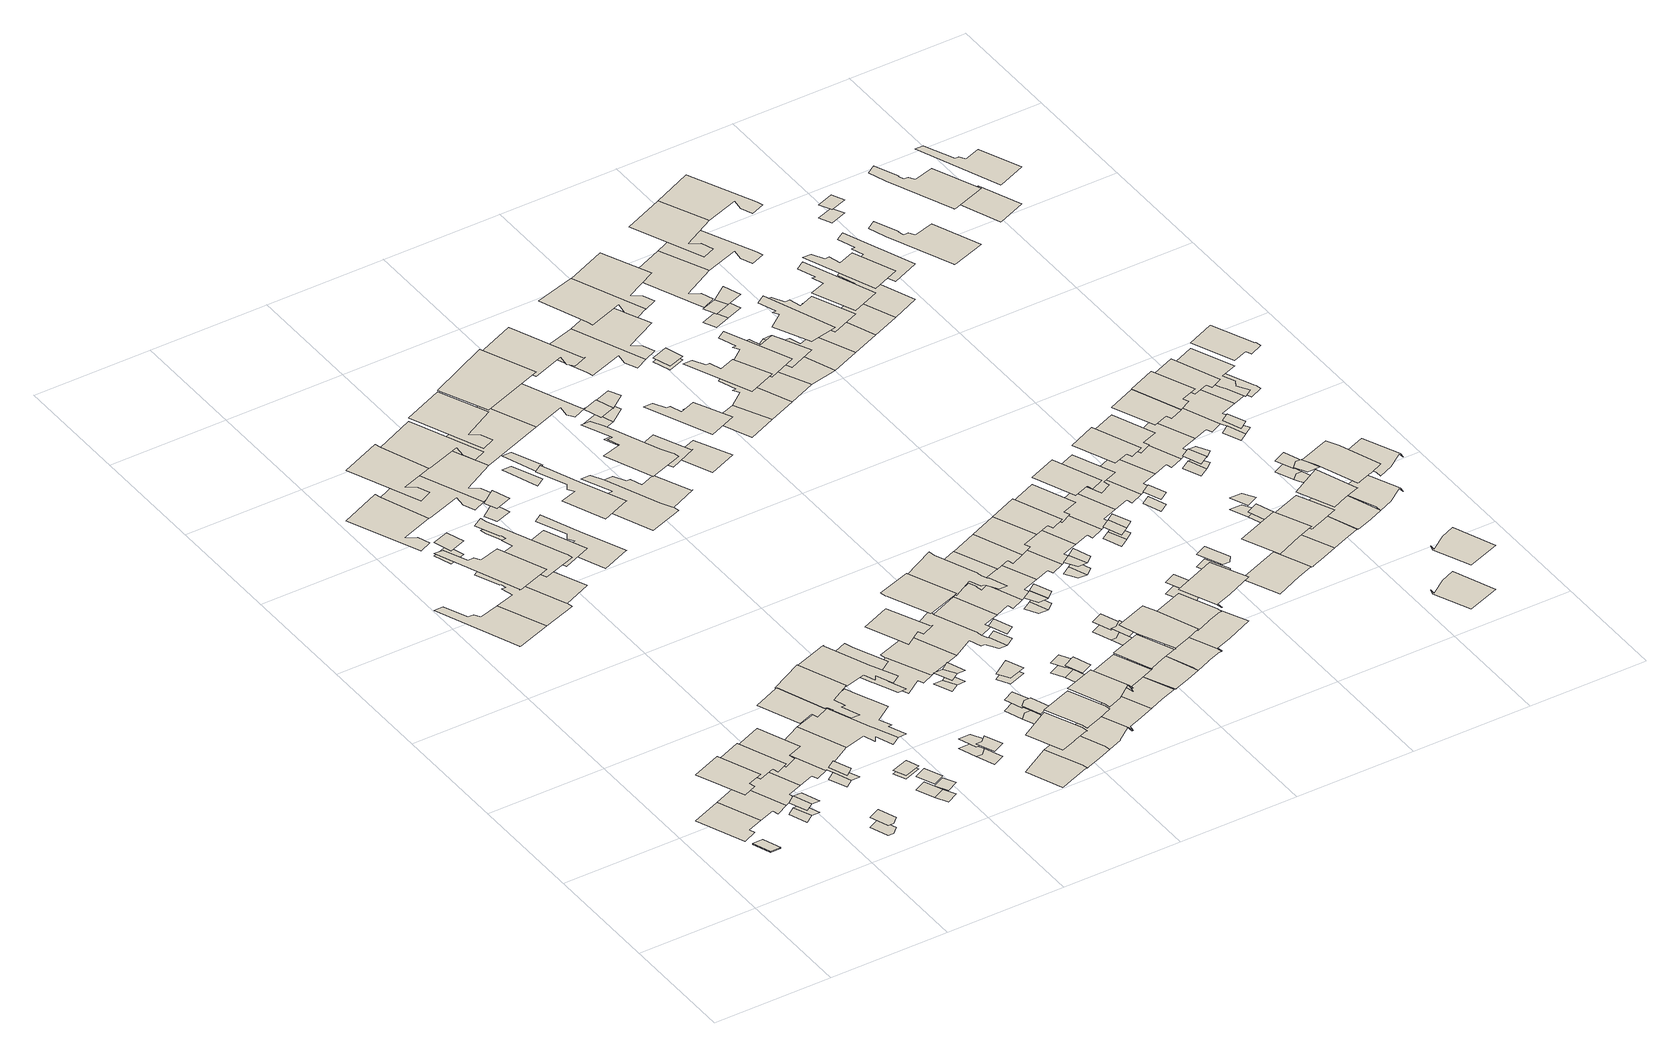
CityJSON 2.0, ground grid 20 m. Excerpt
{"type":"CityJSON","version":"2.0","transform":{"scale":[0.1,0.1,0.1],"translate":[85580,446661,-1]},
"CityObjects":{
"building1":{"type":"Building","attributes":{"yearOfConstruction":"1948-01-01Z","measuredHeight":-0.248,"storeysAboveGround":-1},"geometry":[{"type":"MultiSurface","lod":"1.2","boundaries":[[[0,1,2,3]],[[4,5,6,7]]]}]},
"building2":{"type":"Building","attributes":{"yearOfConstruction":"1948-01-01Z","measuredHeight":8.28,"storeysAboveGround":2},"geometry":[{"type":"MultiSurface","lod":"1.2","boundaries":[[[8,9,10,11,12,13]],[[14,15,16,17,18,19]]]}]},
"building3":{"type":"Building","attributes":{"yearOfConstruction":"1948-01-01Z","measuredHeight":7.55,"storeysAboveGround":2},"geometry":[{"type":"MultiSurface","lod":"1.2","boundaries":[[[11,20,21,22,23,12]],[[24,25,26,27,28,29]]]}]},
"building4":{"type":"Building","attributes":{"yearOfConstruction":"1948-01-01Z","measuredHeight":2.15,"storeysAboveGround":0},"geometry":[{"type":"MultiSurface","lod":"1.2","boundaries":[[[30,31,32,33]],[[34,35,36,37]]]}]},
"building5":{"type":"Building","attributes":{"yearOfConstruction":"1948-01-01Z","measuredHeight":2.11,"storeysAboveGround":0},"geometry":[{"type":"MultiSurface","lod":"1.2","boundaries":[[[38,39,32,31]],[[40,41,36,35]]]}]},
"building6":{"type":"Building","attributes":{"yearOfConstruction":"1948-01-01Z","measuredHeight":6.96,"storeysAboveGround":2},"geometry":[{"type":"MultiSurface","lod":"1.2","boundaries":[[[42,23,22,43,44,45]],[[46,47,48,49,50,51]]]}]},
"building7":{"type":"Building","attributes":{"yearOfConstruction":"1952-01-01Z","measuredHeight":1.8,"storeysAboveGround":0},"geometry":[{"type":"MultiSurface","lod":"1.2","boundaries":[[[52,53,54,55,56]],[[57,58,59,60,61]]]}]},
"building8":{"type":"Building","attributes":{"yearOfConstruction":"1935-01-01Z","measuredHeight":10.19,"storeysAboveGround":3},"geometry":[{"type":"MultiSurface","lod":"1.2","boundaries":[[[62,63,64,65,66,67,68,69,70,71,72,73]],[[74,75,76,77,78,79,80,81,82,83,84,85]]]}]},
"building9":{"type":"Building","attributes":{"yearOfConstruction":"1948-01-01Z","measuredHeight":11.11,"storeysAboveGround":3},"geometry":[{"type":"MultiSurface","lod":"1.2","boundaries":[[[45,86,87,88,89,90,91,92,42]],[[93,94,95,96,97,98,99,100,101]]]}]},
"building10":{"type":"Building","attributes":{"yearOfConstruction":"1948-01-01Z","measuredHeight":2.13,"storeysAboveGround":0},"geometry":[{"type":"MultiSurface","lod":"1.2","boundaries":[[[102,103,104,105]],[[106,107,108,109]]]}]},
"building11":{"type":"Building","attributes":{"yearOfConstruction":"1948-01-01Z","measuredHeight":11.24,"storeysAboveGround":3},"geometry":[{"type":"MultiSurface","lod":"1.2","boundaries":[[[110,111,92,91,90,89,88,112,104,103,113,114,115,116,117]],[[118,119,120,121,122,123,124,125,126,127,128,129,130,131,132]]]}]},
"building12":{"type":"Building","attributes":{"yearOfConstruction":"1935-01-01Z","measuredHeight":8.84,"storeysAboveGround":2},"geometry":[{"type":"MultiSurface","lod":"1.2","boundaries":[[[64,63,133,134,135,136,137,138,139,140,141,142,143]],[[144,145,146,147,148,149,150,151,152,153,154,155,156]]]}]},
"building13":{"type":"Building","attributes":{"yearOfConstruction":"1928-01-01Z","measuredHeight":2.4,"storeysAboveGround":0},"geometry":[{"type":"MultiSurface","lod":"1.2","boundaries":[[[157,158,159,160]],[[161,162,163,164]]]}]},
"building14":{"type":"Building","attributes":{"yearOfConstruction":"1924-01-01Z","measuredHeight":9,"storeysAboveGround":3},"geometry":[{"type":"MultiSurface","lod":"1.2","boundaries":[[[165,166,167,168,169,170,171,172]],[[173,174,175,176,177,178,179,180]]]}]},
"building15":{"type":"Building","attributes":{"yearOfConstruction":"1952-01-01Z","measuredHeight":2.38,"storeysAboveGround":0},"geometry":[{"type":"MultiSurface","lod":"1.2","boundaries":[[[181,182,183,184]],[[185,186,187,188]]]}]},
"building16":{"type":"Building","attributes":{"yearOfConstruction":"1952-01-01Z","measuredHeight":2.09,"storeysAboveGround":0},"geometry":[{"type":"MultiSurface","lod":"1.2","boundaries":[[[189,190,181,184]],[[191,192,193,194]]]}]},
"building17":{"type":"Building","attributes":{"yearOfConstruction":"1948-01-01Z","measuredHeight":0.622,"storeysAboveGround":0},"geometry":[{"type":"MultiSurface","lod":"1.2","boundaries":[[[195,196,197,198]],[[199,200,201,202]]]}]},
"building18":{"type":"Building","attributes":{"yearOfConstruction":"1935-01-01Z","measuredHeight":6.67,"storeysAboveGround":2},"geometry":[{"type":"MultiSurface","lod":"1.2","boundaries":[[[136,135,134,203,204,205,206,207,208,137]],[[209,210,211,212,213,214,215,216,217,218]]]}]},
"building19":{"type":"Building","attributes":{"yearOfConstruction":"1948-01-01Z","measuredHeight":11.03,"storeysAboveGround":3},"geometry":[{"type":"MultiSurface","lod":"1.2","boundaries":[[[219,110,117,220,221,222,223,224,225,226,227,228]],[[229,230,231,232,233,234,235,236,237,238,239,240]]]}]},
"building20":{"type":"Building","attributes":{"yearOfConstruction":"1924-01-01Z","measuredHeight":9,"storeysAboveGround":3},"geometry":[{"type":"MultiSurface","lod":"1.2","boundaries":[[[241,242,243,165,172,244,245,246]],[[247,248,249,173,180,250,251,252]]]}]},
"building21":{"type":"Building","attributes":{"yearOfConstruction":"1948-01-01Z","measuredHeight":8.12,"storeysAboveGround":2},"geometry":[{"type":"MultiSurface","lod":"1.2","boundaries":[[[253,254,255,256,228,227,226,225,224,257,258,259,260]],[[261,262,263,264,265,266,267,268,269,270,271,272,273]]]}]},
"building22":{"type":"Building","attributes":{"yearOfConstruction":"1928-01-01Z","measuredHeight":2.39,"storeysAboveGround":0},"geometry":[{"type":"MultiSurface","lod":"1.2","boundaries":[[[274,275,276,277]],[[278,279,280,281]]]}]},
"building23":{"type":"Building","attributes":{"yearOfConstruction":"1952-01-01Z","measuredHeight":1.74,"storeysAboveGround":0},"geometry":[{"type":"MultiSurface","lod":"1.2","boundaries":[[[282,283,284,285,286]],[[287,288,289,290,291]]]}]},
"building24":{"type":"Building","attributes":{"yearOfConstruction":"1952-01-01Z","measuredHeight":2.33,"storeysAboveGround":0},"geometry":[{"type":"MultiSurface","lod":"1.2","boundaries":[[[292,293,283,282,286]],[[294,295,296,297,298]]]}]},
"building25":{"type":"Building","attributes":{"yearOfConstruction":"1928-01-01Z","measuredHeight":9.6,"storeysAboveGround":3},"geometry":[{"type":"MultiSurface","lod":"1.2","boundaries":[[[299,243,242,300,301,302,303]],[[304,305,306,307,308,309,310]]]}]},
"building26":{"type":"Building","attributes":{"yearOfConstruction":"1935-01-01Z","measuredHeight":8.9,"storeysAboveGround":2},"geometry":[{"type":"MultiSurface","lod":"1.2","boundaries":[[[311,312,313,314,315,316,317,318,319,320]],[[321,322,323,324,325,326,327,328,329,330]]]}]},
"building27":{"type":"Building","attributes":{"yearOfConstruction":"1952-01-01Z","measuredHeight":6.75,"storeysAboveGround":2},"geometry":[{"type":"MultiSurface","lod":"1.2","boundaries":[[[331,332,333,334,335,336,337,338,339,340]],[[341,342,343,344,345,346,347,348,349,350]]]}]},
"building28":{"type":"Building","attributes":{"yearOfConstruction":"1948-01-01Z","measuredHeight":8.81,"storeysAboveGround":2},"geometry":[{"type":"MultiSurface","lod":"1.2","boundaries":[[[351,352,353,354,355,356,357,358,359,360]],[[361,362,363,364,365,366,367,368,369,370]]]}]},
"building29":{"type":"Building","attributes":{"yearOfConstruction":"1928-01-01Z","measuredHeight":2.54,"storeysAboveGround":0},"geometry":[{"type":"MultiSurface","lod":"1.2","boundaries":[[[371,372,373,374]],[[375,376,377,378]]]}]},
"building30":{"type":"Building","attributes":{"yearOfConstruction":"1948-01-01Z","measuredHeight":2.02,"storeysAboveGround":0},"geometry":[{"type":"MultiSurface","lod":"1.2","boundaries":[[[379,380,381,382]],[[383,384,385,386]]]}]},
"building31":{"type":"Building","attributes":{"yearOfConstruction":"1952-01-01Z","measuredHeight":7.19,"storeysAboveGround":2},"geometry":[{"type":"MultiSurface","lod":"1.2","boundaries":[[[338,337,387,337,388,389,390,391,339]],[[392,393,394,393,395,396,397,398,399]]]}]},
"building32":{"type":"Building","attributes":{"yearOfConstruction":"1948-01-01Z","measuredHeight":2.03,"storeysAboveGround":0},"geometry":[{"type":"MultiSurface","lod":"1.2","boundaries":[[[400,401,381,380]],[[402,403,385,384]]]}]},
"building33":{"type":"Building","attributes":{"yearOfConstruction":"1952-01-01Z","measuredHeight":2.03,"storeysAboveGround":0},"geometry":[{"type":"MultiSurface","lod":"1.2","boundaries":[[[404,405,406,407,408]],[[409,410,411,412,413]]]}]},
"building34":{"type":"Building","attributes":{"yearOfConstruction":"1952-01-01Z","measuredHeight":2.33,"storeysAboveGround":0},"geometry":[{"type":"MultiSurface","lod":"1.2","boundaries":[[[414,415,406,405,404]],[[416,417,418,419,420]]]}]},
"building35":{"type":"Building","attributes":{"yearOfConstruction":"1948-01-01Z","measuredHeight":11.14,"storeysAboveGround":3},"geometry":[{"type":"MultiSurface","lod":"1.2","boundaries":[[[358,357,356,355,421,422,423]],[[424,425,426,427,428,429,430]]]}]},
"building36":{"type":"Building","attributes":{"yearOfConstruction":"1933-01-01Z","measuredHeight":9.88,"storeysAboveGround":3},"geometry":[{"type":"MultiSurface","lod":"1.2","boundaries":[[[303,431,432,299]],[[433,434,435,436]]]}]},
"building37":{"type":"Building","attributes":{"yearOfConstruction":"1935-01-01Z","measuredHeight":9.7,"storeysAboveGround":3},"geometry":[{"type":"MultiSurface","lod":"1.2","boundaries":[[[437,438,439,440,441,442,443,444,445,446,447,448,449,450]],[[451,452,453,454,455,456,457,458,459,460,461,462,463,464]]]}]},
"building38":{"type":"Building","attributes":{"yearOfConstruction":"1952-01-01Z","measuredHeight":7.59,"storeysAboveGround":2},"geometry":[{"type":"MultiSurface","lod":"1.2","boundaries":[[[465,466,391,390,389,467,468,469,470,471]],[[472,473,474,475,476,477,478,479,480,481]]]}]},
"building39":{"type":"Building","attributes":{"yearOfConstruction":"1948-01-01Z","measuredHeight":0.973,"storeysAboveGround":0},"geometry":[{"type":"MultiSurface","lod":"1.2","boundaries":[[[482,483,484,485]],[[486,487,488,489]]]}]},
"building40":{"type":"Building","attributes":{"yearOfConstruction":"1935-01-01Z","measuredHeight":7.33,"storeysAboveGround":2},"geometry":[{"type":"MultiSurface","lod":"1.2","boundaries":[[[490,491,492,493,442,441,440,439,494,495,496]],[[497,498,499,500,501,502,503,504,505,506,507]]]}]},
"building41":{"type":"Building","attributes":{"yearOfConstruction":"1948-01-01Z","measuredHeight":10.72,"storeysAboveGround":3},"geometry":[{"type":"MultiSurface","lod":"1.2","boundaries":[[[421,508,509,510,511,512,513,514,515,516,517,518,519,520,422]],[[521,522,523,524,525,526,527,528,529,530,531,532,533,534,535]]]}]},
"building42":{"type":"Building","attributes":{"yearOfConstruction":"1952-01-01Z","measuredHeight":7,"storeysAboveGround":2},"geometry":[{"type":"MultiSurface","lod":"1.2","boundaries":[[[465,471,536,537,538,539,540,541,466]],[[542,543,544,545,546,547,548,549,550]]]}]},
"building43":{"type":"Building","attributes":{"yearOfConstruction":"1924-01-01Z","measuredHeight":9.06,"storeysAboveGround":3},"geometry":[{"type":"MultiSurface","lod":"1.2","boundaries":[[[551,552,553,554,432,431,555,556]],[[557,558,559,560,561,562,563,564]]]}]},
"building44":{"type":"Building","attributes":{"yearOfConstruction":"1952-01-01Z","measuredHeight":1.83,"storeysAboveGround":0},"geometry":[{"type":"MultiSurface","lod":"1.2","boundaries":[[[565,566,567,568]],[[569,570,571,572]]]}]},
"building45":{"type":"Building","attributes":{"yearOfConstruction":"1948-01-01Z","measuredHeight":2.12,"storeysAboveGround":0},"geometry":[{"type":"MultiSurface","lod":"1.2","boundaries":[[[512,573,574,513]],[[575,576,577,578]]]}]},
"building46":{"type":"Building","attributes":{"yearOfConstruction":"1952-01-01Z","measuredHeight":2.15,"storeysAboveGround":0},"geometry":[{"type":"MultiSurface","lod":"1.2","boundaries":[[[579,580,565,568]],[[581,582,583,584]]]}]},
"building47":{"type":"Building","attributes":{"yearOfConstruction":"1948-01-01Z","measuredHeight":8.23,"storeysAboveGround":2},"geometry":[{"type":"MultiSurface","lod":"1.2","boundaries":[[[515,585,586,587,588,519,518,517,516]],[[589,590,591,592,593,594,595,596,597]]]}]},
"building48":{"type":"Building","attributes":{"yearOfConstruction":"1928-01-01Z","measuredHeight":2.48,"storeysAboveGround":0},"geometry":[{"type":"MultiSurface","lod":"1.2","boundaries":[[[598,599,600,601]],[[602,603,604,605]]]}]},
"building49":{"type":"Building","attributes":{"yearOfConstruction":"1952-01-01Z","measuredHeight":7.23,"storeysAboveGround":2},"geometry":[{"type":"MultiSurface","lod":"1.2","boundaries":[[[540,539,606,607,608,609,608,610,541]],[[611,612,613,614,615,616,615,617,618]]]}]},
"building50":{"type":"Building","attributes":{"yearOfConstruction":"1928-01-01Z","measuredHeight":2.41,"storeysAboveGround":0},"geometry":[{"type":"MultiSurface","lod":"1.2","boundaries":[[[599,619,620,600]],[[621,622,623,624]]]}]},
"building51":{"type":"Building","attributes":{"yearOfConstruction":"1935-01-01Z","measuredHeight":6.79,"storeysAboveGround":2},"geometry":[{"type":"MultiSurface","lod":"1.2","boundaries":[[[625,626,627,628,629,630,631,632]],[[633,634,635,636,637,638,639,640]]]}]},
"building52":{"type":"Building","attributes":{"yearOfConstruction":"1948-01-01Z","measuredHeight":8.06,"storeysAboveGround":2},"geometry":[{"type":"MultiSurface","lod":"1.2","boundaries":[[[587,641,642,643,644,588]],[[645,646,647,648,649,650]]]}]},
"building53":{"type":"Building","attributes":{"yearOfConstruction":"1948-01-01Z","measuredHeight":2.05,"storeysAboveGround":0},"geometry":[{"type":"MultiSurface","lod":"1.2","boundaries":[[[651,652,653,654]],[[655,656,657,658]]]}]},
"building54":{"type":"Building","attributes":{"yearOfConstruction":"1952-01-01Z","measuredHeight":7.45,"storeysAboveGround":2},"geometry":[{"type":"MultiSurface","lod":"1.2","boundaries":[[[659,660,610,609,661,609,662,663,664]],[[665,666,667,668,669,668,670,671,672]]]}]},
"building55":{"type":"Building","attributes":{"yearOfConstruction":"1948-01-01Z","measuredHeight":2.06,"storeysAboveGround":0},"geometry":[{"type":"MultiSurface","lod":"1.2","boundaries":[[[673,674,653,652]],[[675,676,677,678]]]}]},
"building56":{"type":"Building","attributes":{"yearOfConstruction":"1952-01-01Z","measuredHeight":1.82,"storeysAboveGround":0},"geometry":[{"type":"MultiSurface","lod":"1.2","boundaries":[[[679,680,681,682,683]],[[684,685,686,687,688]]]}]},
"building57":{"type":"Building","attributes":{"yearOfConstruction":"1948-01-01Z","measuredHeight":8.12,"storeysAboveGround":2},"geometry":[{"type":"MultiSurface","lod":"1.2","boundaries":[[[689,644,643,690,691,692]],[[693,649,648,694,695,696]]]}]},
"building58":{"type":"Building","attributes":{"yearOfConstruction":"1952-01-01Z","measuredHeight":1.98,"storeysAboveGround":0},"geometry":[{"type":"MultiSurface","lod":"1.2","boundaries":[[[697,698,680,679,683]],[[699,700,701,702,703]]]}]},
"building59":{"type":"Building","attributes":{"yearOfConstruction":"1924-01-01Z","measuredHeight":9.05,"storeysAboveGround":3},"geometry":[{"type":"MultiSurface","lod":"1.2","boundaries":[[[704,705,706,707,708,709,710,711]],[[712,713,714,715,716,717,718,719]]]}]},
"building60":{"type":"Building","attributes":{"yearOfConstruction":"1952-01-01Z","measuredHeight":7.16,"storeysAboveGround":2},"geometry":[{"type":"MultiSurface","lod":"1.2","boundaries":[[[720,663,721,722,723,724,725,726,727,664]],[[728,729,730,731,732,733,734,735,736,737]]]}]},
"building61":{"type":"Building","attributes":{"yearOfConstruction":"1935-01-01Z","measuredHeight":8.23,"storeysAboveGround":2},"geometry":[{"type":"MultiSurface","lod":"1.2","boundaries":[[[738,739,740,741,742,743,744,745]],[[746,747,748,749,750,751,752,753]]]}]},
"building62":{"type":"Building","attributes":{"yearOfConstruction":"1948-01-01Z","measuredHeight":8.08,"storeysAboveGround":2},"geometry":[{"type":"MultiSurface","lod":"1.2","boundaries":[[[692,754,755,756,757,689]],[[696,758,759,760,761,693]]]}]},
"building63":{"type":"Building","attributes":{"yearOfConstruction":"1948-01-01Z","measuredHeight":2.06,"storeysAboveGround":0},"geometry":[{"type":"MultiSurface","lod":"1.2","boundaries":[[[762,763,764,765]],[[766,767,768,769]]]}]},
"building64":{"type":"Building","attributes":{"yearOfConstruction":"1928-01-01Z","measuredHeight":0.719,"storeysAboveGround":0},"geometry":[{"type":"MultiSurface","lod":"1.2","boundaries":[[[770,771,772,773]],[[774,775,776,777]]]}]},
"building65":{"type":"Building","attributes":{"yearOfConstruction":"1948-01-01Z","measuredHeight":2.09,"storeysAboveGround":0},"geometry":[{"type":"MultiSurface","lod":"1.2","boundaries":[[[763,778,779,764]],[[767,780,781,768]]]}]},
"building66":{"type":"Building","attributes":{"yearOfConstruction":"1924-01-01Z","measuredHeight":9.04,"storeysAboveGround":3},"geometry":[{"type":"MultiSurface","lod":"1.2","boundaries":[[[706,782,783,784,785,786,707]],[[787,788,789,790,791,792,793]]]}]},
"building67":{"type":"Building","attributes":{"yearOfConstruction":"1948-01-01Z","measuredHeight":7.58,"storeysAboveGround":2},"geometry":[{"type":"MultiSurface","lod":"1.2","boundaries":[[[794,757,756,795,796,797]],[[798,799,800,801,802,803]]]}]},
"building68":{"type":"Building","attributes":{"yearOfConstruction":"1935-01-01Z","measuredHeight":7.74,"storeysAboveGround":2},"geometry":[{"type":"MultiSurface","lod":"1.2","boundaries":[[[740,739,804,805,806,807,808,809]],[[810,811,812,813,814,815,816,817]]]}]},
"building69":{"type":"Building","attributes":{"yearOfConstruction":"1951-01-01Z","measuredHeight":7.87,"storeysAboveGround":2},"geometry":[{"type":"MultiSurface","lod":"1.2","boundaries":[[[726,725,818,819,820,821,822,823,727]],[[824,825,826,827,828,829,830,831,832]]]}]},
"building70":{"type":"Building","attributes":{"yearOfConstruction":"1951-01-01Z","measuredHeight":2,"storeysAboveGround":0},"geometry":[{"type":"MultiSurface","lod":"1.2","boundaries":[[[833,834,835,836,837]],[[838,839,840,841,842]]]}]},
"building71":{"type":"Building","attributes":{"yearOfConstruction":"1935-01-01Z","measuredHeight":6.18,"storeysAboveGround":2},"geometry":[{"type":"MultiSurface","lod":"1.2","boundaries":[[[843,844,845,846,805,804,847,848]],[[849,850,851,852,853,854,855,856]]]}]},
"building72":{"type":"Building","attributes":{"yearOfConstruction":"1948-01-01Z","measuredHeight":8.76,"storeysAboveGround":2},"geometry":[{"type":"MultiSurface","lod":"1.2","boundaries":[[[797,857,858,859,860,794]],[[861,862,863,864,865,866]]]}]},
"building73":{"type":"Building","attributes":{"yearOfConstruction":"1948-01-01Z","measuredHeight":2.11,"storeysAboveGround":0},"geometry":[{"type":"MultiSurface","lod":"1.2","boundaries":[[[867,868,869,870]],[[871,872,873,874]]]}]},
"building74":{"type":"Building","attributes":{"yearOfConstruction":"1948-01-01Z","measuredHeight":2.14,"storeysAboveGround":0},"geometry":[{"type":"MultiSurface","lod":"1.2","boundaries":[[[868,875,876,869]],[[872,877,878,873]]]}]},
"building75":{"type":"Building","attributes":{"yearOfConstruction":"1948-01-01Z","measuredHeight":6.61,"storeysAboveGround":2},"geometry":[{"type":"MultiSurface","lod":"1.2","boundaries":[[[879,880,860,859,881,882]],[[883,884,885,886,887,888]]]}]},
"building76":{"type":"Building","attributes":{"yearOfConstruction":"1935-01-01Z","measuredHeight":7.74,"storeysAboveGround":2},"geometry":[{"type":"MultiSurface","lod":"1.2","boundaries":[[[847,889,890,891,892,893,894,848]],[[895,896,897,898,899,900,901,902]]]}]},
"building77":{"type":"Building","attributes":{"yearOfConstruction":"1928-01-01Z","measuredHeight":2.43,"storeysAboveGround":0},"geometry":[{"type":"MultiSurface","lod":"1.2","boundaries":[[[903,904,905,906]],[[907,908,909,910]]]}]},
"building78":{"type":"Building","attributes":{"yearOfConstruction":"1951-01-01Z","measuredHeight":2.22,"storeysAboveGround":0},"geometry":[{"type":"MultiSurface","lod":"1.2","boundaries":[[[911,912,913,914,915]],[[916,917,918,919,920]]]}]},
"building79":{"type":"Building","attributes":{"yearOfConstruction":"1928-01-01Z","measuredHeight":2.44,"storeysAboveGround":0},"geometry":[{"type":"MultiSurface","lod":"1.2","boundaries":[[[903,921,922,904]],[[907,923,924,908]]]}]},
"building80":{"type":"Building","attributes":{"yearOfConstruction":"1924-01-01Z","measuredHeight":9,"storeysAboveGround":3},"geometry":[{"type":"MultiSurface","lod":"1.2","boundaries":[[[925,926,927,928,929,930,931]],[[932,933,934,935,936,937,938]]]}]},
"building81":{"type":"Building","attributes":{"yearOfConstruction":"1935-01-01Z","measuredHeight":6.93,"storeysAboveGround":2},"geometry":[{"type":"MultiSurface","lod":"1.2","boundaries":[[[939,940,941,942,890,889,943,944]],[[945,946,947,948,949,950,951,952]]]}]},
"building82":{"type":"Building","attributes":{"yearOfConstruction":"1948-01-01Z","measuredHeight":8.3,"storeysAboveGround":2},"geometry":[{"type":"MultiSurface","lod":"1.2","boundaries":[[[879,953,954,955,956,880]],[[957,958,959,960,961,962]]]}]},
"building83":{"type":"Building","attributes":{"yearOfConstruction":"1951-01-01Z","measuredHeight":7.15,"storeysAboveGround":2},"geometry":[{"type":"MultiSurface","lod":"1.2","boundaries":[[[963,964,965,966,967,968,969,970]],[[971,972,973,974,975,976,977,978]]]}]},
"building84":{"type":"Building","attributes":{"yearOfConstruction":"1948-01-01Z","measuredHeight":2.11,"storeysAboveGround":0},"geometry":[{"type":"MultiSurface","lod":"1.2","boundaries":[[[979,980,981,982]],[[983,984,985,986]]]}]},
"building85":{"type":"Building","attributes":{"yearOfConstruction":"1948-01-01Z","measuredHeight":7.42,"storeysAboveGround":2},"geometry":[{"type":"MultiSurface","lod":"1.2","boundaries":[[[987,956,955,988,989,990]],[[991,992,993,994,995,996]]]}]},
"building86":{"type":"Building","attributes":{"yearOfConstruction":"1935-01-01Z","measuredHeight":7.48,"storeysAboveGround":2},"geometry":[{"type":"MultiSurface","lod":"1.2","boundaries":[[[944,943,997,998,999,1000,1001,1002]],[[1003,1004,1005,1006,1007,1008,1009,1010]]]}]},
"building87":{"type":"Building","attributes":{"yearOfConstruction":"1924-01-01Z","measuredHeight":9.02,"storeysAboveGround":3},"geometry":[{"type":"MultiSurface","lod":"1.2","boundaries":[[[1011,1012,1013,1014,926,925,1015,1016]],[[1017,1018,1019,1020,933,932,1021,1022]]]}]},
"building88":{"type":"Building","attributes":{"yearOfConstruction":"1952-01-01Z","measuredHeight":6.83,"storeysAboveGround":2},"geometry":[{"type":"MultiSurface","lod":"1.2","boundaries":[[[970,1023,1024,1025,1026,1027,963]],[[1028,1029,1030,1031,1032,1033,1034]]]}]},
"building89":{"type":"Building","attributes":{"yearOfConstruction":"1935-01-01Z","measuredHeight":8.27,"storeysAboveGround":2},"geometry":[{"type":"MultiSurface","lod":"1.2","boundaries":[[[1035,1036,1037,1038,998,997,1039,1040]],[[1041,1042,1043,1044,1045,1046,1047,1048]]]}]},
"building90":{"type":"Building","attributes":{"yearOfConstruction":"1952-01-01Z","measuredHeight":2.06,"storeysAboveGround":0},"geometry":[{"type":"MultiSurface","lod":"1.2","boundaries":[[[1049,1050,1051,1052]],[[1053,1054,1055,1056]]]}]},
"building91":{"type":"Building","attributes":{"yearOfConstruction":"1952-01-01Z","measuredHeight":0.941,"storeysAboveGround":0},"geometry":[{"type":"MultiSurface","lod":"1.2","boundaries":[[[1057,1058,1050,1049]],[[1059,1060,1061,1062]]]}]},
"building92":{"type":"Building","attributes":{"yearOfConstruction":"1948-01-01Z","measuredHeight":8.81,"storeysAboveGround":2},"geometry":[{"type":"MultiSurface","lod":"1.2","boundaries":[[[990,1063,1064,1065,1066,987]],[[1067,1068,1069,1070,1071,1072]]]}]},
"building93":{"type":"Building","attributes":{"yearOfConstruction":"1948-01-01Z","measuredHeight":2.17,"storeysAboveGround":0},"geometry":[{"type":"MultiSurface","lod":"1.2","boundaries":[[[1073,1074,1075,1076]],[[1077,1078,1079,1080]]]}]},
"building94":{"type":"Building","attributes":{"yearOfConstruction":"1952-01-01Z","measuredHeight":7.37,"storeysAboveGround":2},"geometry":[{"type":"MultiSurface","lod":"1.2","boundaries":[[[1081,1082,1027,1026,1083,1084,1081,1085]],[[1086,1087,1088,1089,1090,1091,1086,1092]]]}]},
"building95":{"type":"Building","attributes":{"yearOfConstruction":"1948-01-01Z","measuredHeight":2.08,"storeysAboveGround":0},"geometry":[{"type":"MultiSurface","lod":"1.2","boundaries":[[[1074,1093,1094,1075]],[[1095,1096,1097,1098]]]}]},
"building96":{"type":"Building","attributes":{"yearOfConstruction":"1948-01-01Z","measuredHeight":8.9,"storeysAboveGround":2},"geometry":[{"type":"MultiSurface","lod":"1.2","boundaries":[[[1099,1066,1065,1100,1101,1102]],[[1103,1104,1105,1106,1107,1108]]]}]},
"building97":{"type":"Building","attributes":{"yearOfConstruction":"1952-01-01Z","measuredHeight":7.93,"storeysAboveGround":2},"geometry":[{"type":"MultiSurface","lod":"1.2","boundaries":[[[1109,1110,1111,1112,1113,1114,1115]],[[1116,1117,1118,1119,1120,1121,1122]]]}]},
"building98":{"type":"Building","attributes":{"yearOfConstruction":"1935-01-01Z","measuredHeight":6.43,"storeysAboveGround":2},"geometry":[{"type":"MultiSurface","lod":"1.2","boundaries":[[[1040,1039,1123,1124,1125,1126,1127,1128]],[[1129,1130,1131,1132,1133,1134,1135,1136]]]}]},
"building99":{"type":"Building","attributes":{"yearOfConstruction":"1952-01-01Z","measuredHeight":8.25,"storeysAboveGround":2},"geometry":[{"type":"MultiSurface","lod":"1.2","boundaries":[[[1137,1138,1082,1085,1139,1140,1141,1142,1143,1144]],[[1145,1146,1147,1148,1149,1150,1151,1152,1153,1154]]]}]},
"building100":{"type":"Building","attributes":{"yearOfConstruction":"1948-01-01Z","measuredHeight":7.99,"storeysAboveGround":2},"geometry":[{"type":"MultiSurface","lod":"1.2","boundaries":[[[1102,1155,1156,1157,1158,1099]],[[1159,1160,1161,1162,1163,1164]]]}]},
"building101":{"type":"Building","attributes":{"yearOfConstruction":"1952-01-01Z","measuredHeight":2,"storeysAboveGround":0},"geometry":[{"type":"MultiSurface","lod":"1.2","boundaries":[[[1165,1166,1167,1168,1169]],[[1170,1171,1172,1173,1174]]]}]},
"building102":{"type":"Building","attributes":{"yearOfConstruction":"1952-01-01Z","measuredHeight":2.19,"storeysAboveGround":0},"geometry":[{"type":"MultiSurface","lod":"1.2","boundaries":[[[1175,1176,1167,1166,1165]],[[1177,1178,1179,1180,1181]]]}]},
"building103":{"type":"Building","attributes":{"yearOfConstruction":"1948-01-01Z","measuredHeight":2.17,"storeysAboveGround":0},"geometry":[{"type":"MultiSurface","lod":"1.2","boundaries":[[[1182,1183,1184,1185]],[[1186,1187,1188,1189]]]}]},
"building104":{"type":"Building","attributes":{"yearOfConstruction":"1948-01-01Z","measuredHeight":6.68,"storeysAboveGround":2},"geometry":[{"type":"MultiSurface","lod":"1.2","boundaries":[[[1190,1191,1158,1157,1185,1184,1192,1193,1194,1195]],[[1196,1197,1198,1199,1200,1201,1202,1203,1204,1205]]]}]},
"building105":{"type":"Building","attributes":{"yearOfConstruction":"1952-01-01Z","measuredHeight":6.23,"storeysAboveGround":2},"geometry":[{"type":"MultiSurface","lod":"1.2","boundaries":[[[1206,1143,1207,1208,1209,1210,1211,1212,1144]],[[1213,1214,1215,1216,1217,1218,1219,1220,1221]]]}]},
"building106":{"type":"Building","attributes":{"yearOfConstruction":"1928-01-01Z","measuredHeight":2.42,"storeysAboveGround":0},"geometry":[{"type":"MultiSurface","lod":"1.2","boundaries":[[[1222,1223,1224,1225]],[[1226,1227,1228,1229]]]}]},
"building107":{"type":"Building","attributes":{"yearOfConstruction":"1935-01-01Z","measuredHeight":9.98,"storeysAboveGround":3},"geometry":[{"type":"MultiSurface","lod":"1.2","boundaries":[[[1230,1231,1232,1233,1234,1235,1236,1237,1238,1239,1240,1241,1242]],[[1243,1244,1245,1246,1247,1248,1249,1250,1251,1252,1253,1254,1255]]]}]},
"building108":{"type":"Building","attributes":{"yearOfConstruction":"1948-01-01Z","measuredHeight":7.7,"storeysAboveGround":2},"geometry":[{"type":"MultiSurface","lod":"1.2","boundaries":[[[1190,1256,1257,1258,1259,1260,1261,1262,1191]],[[1263,1264,1265,1266,1267,1268,1269,1270,1271]]]}]},
"building109":{"type":"Building","attributes":{"yearOfConstruction":"1935-01-01Z","measuredHeight":6.65,"storeysAboveGround":2},"geometry":[{"type":"MultiSurface","lod":"1.2","boundaries":[[[1272,1273,1274,1275,1276,1277,1278,1279,1280]],[[1281,1282,1283,1284,1285,1286,1287,1288,1289]]]}]}
},
"vertices":[
[92,100,10],[109,100,10],[97,130,10],[80,130,10],[92,100,8],[109,100,8],[97,130,8],[80,130,8],
[74,140,10],[97,150,10],[94,160,10],[120,170,10],[91,240,10],[41,220,10],[74,140,93],[97,150,93],[94,160,93],[120,170,93],[91,240,93],[41,220,93],
[147,180,10],[150,170,10],[170,180,10],[138,260,10],[120,170,85],[147,180,85],[150,170,85],[170,180,85],[138,260,85],[91,240,85],
[174,130,10],[188,140,10],[176,170,10],[162,160,10],[174,130,31],[188,140,31],[176,170,31],[162,160,31],
[202,140,10],[190,170,10],[202,140,31],[190,170,31],
[185,280,10],[191,190,10],[188,200,10],[214,210,10],[185,280,80],[138,260,80],[170,180,80],[191,190,80],[188,200,80],[214,210,80],
[264,40,10],[275,50,10],[263,80,10],[243,70,10],[254,40,10],[264,40,28],[275,50,28],[263,80,28],[243,70,28],[254,40,28],
[59,710,10],[116,730,10],[83,810,10],[49,800,10],[43,810,10],[35,810,10],[32,810,10],[33,810,10],[16,850,10],[1,850,10],[58,710,10],[57,710,10],[59,710,112],[116,730,112],[83,810,112],[49,800,112],[43,810,112],[35,810,112],[32,810,112],[33,810,112],[16,850,112],[1,850,112],[58,710,112],[57,710,112],
[240,220,10],[244,210,10],[266,220,10],[264,220,10],[263,220,10],[232,300,10],[231,300,10],[214,210,121],[240,220,121],[244,210,121],[266,220,121],[264,220,121],[263,220,121],[232,300,121],[231,300,121],[185,280,121],
[268,170,10],[282,180,10],[270,210,10],[256,200,10],[268,170,31],[282,180,31],[270,210,31],[256,200,31],
[286,330,10],[229,300,10],[271,210,10],[296,180,10],[284,210,10],[291,210,10],[284,230,10],[319,250,10],[286,330,122],[229,300,122],[231,300,122],[232,300,122],[263,220,122],[264,220,122],[266,220,122],[271,210,122],[270,210,122],[282,180,122],[296,180,122],[284,210,122],[291,210,122],[284,230,122],[319,250,122],
[173,750,10],[171,760,10],[170,760,10],[115,890,10],[113,900,10],[96,890,10],[113,850,10],[115,850,10],[118,840,10],[110,840,10],[116,820,10],[83,810,98],[116,730,98],[173,750,98],[171,760,98],[170,760,98],[115,890,98],[113,900,98],[96,890,98],[113,850,98],[115,850,98],[118,840,98],[110,840,98],[116,820,98],
[82,930,10],[110,940,10],[100,970,10],[72,960,10],[82,930,34],[110,940,34],[100,970,34],[72,960,34],
[84,1120,10],[81,1130,10],[12,1100,10],[63,980,10],[84,990,10],[76,1010,10],[60,1020,10],[115,1040,10],[84,1120,100],[81,1130,100],[12,1100,100],[63,980,100],[84,990,100],[76,1010,100],[60,1020,100],[115,1040,100],
[380,90,10],[368,120,10],[348,110,10],[360,80,10],[380,90,34],[368,120,34],[348,110,34],[360,80,34],
[371,60,10],[391,70,10],[371,60,31],[391,70,31],[380,90,31],[360,80,31],
[350,140,10],[378,150,10],[370,170,10],[341,160,10],[350,140,16],[378,150,16],[370,170,16],[341,160,16],
[218,780,10],[189,850,10],[162,840,10],[155,850,10],[149,850,10],[127,900,10],[115,890,77],[170,760,77],[171,760,77],[218,780,77],[189,850,77],[162,840,77],[155,850,77],[149,850,77],[127,900,77],[113,900,77],
[343,350,10],[355,260,10],[362,240,10],[368,250,10],[380,220,10],[395,230,10],[377,270,10],[376,270,10],[344,350,10],[345,350,10],[343,350,120],[286,330,120],[319,250,120],[355,260,120],[362,240,120],[368,250,120],[380,220,120],[395,230,120],[377,270,120],[376,270,120],[344,350,120],[345,350,120],
[182,1020,10],[203,1030,10],[152,1150,10],[118,1040,10],[176,1060,10],[174,1040,10],[182,1020,100],[203,1030,100],[152,1150,100],[118,1040,100],[176,1060,100],[174,1040,100],
[423,300,10],[397,360,10],[398,360,10],[394,370,10],[409,230,10],[397,260,10],[403,260,10],[394,280,10],[423,300,91],[397,360,91],[398,360,91],[394,370,91],[345,350,91],[344,350,91],[376,270,91],[377,270,91],[395,230,91],[409,230,91],[397,260,91],[403,260,91],[394,280,91],
[193,980,10],[221,990,10],[211,1020,10],[184,1000,10],[193,980,34],[221,990,34],[211,1020,34],[184,1000,34],
[474,130,10],[484,140,10],[473,160,10],[453,160,10],[464,130,10],[474,130,27],[484,140,27],[473,160,27],[453,160,27],[464,130,27],
[476,100,10],[496,110,10],[476,100,33],[496,110,33],[484,140,33],[474,130,33],[464,130,33],
[221,1180,10],[225,1040,10],[217,1060,10],[201,1070,10],[257,1100,10],[221,1180,106],[152,1150,106],[203,1030,106],[225,1040,106],[217,1060,106],[201,1070,106],[257,1100,106],
[234,870,10],[263,800,10],[311,820,10],[312,820,10],[282,890,10],[254,960,10],[240,950,10],[262,900,10],[255,890,10],[262,880,10],[234,870,99],[263,800,99],[311,820,99],[312,820,99],[282,890,99],[254,960,99],[240,950,99],[262,900,99],[255,890,99],[262,880,99],
[528,0,10],[530,0,10],[554,10,10],[553,10,10],[580,20,10],[581,20,10],[583,20,10],[581,30,10],[555,90,10],[503,60,10],[528,0,77],[530,0,77],[554,10,77],[553,10,77],[580,20,77],[581,20,77],[583,20,77],[581,30,77],[555,90,77],[503,60,77],
[465,310,10],[493,330,10],[497,320,10],[519,330,10],[517,330,10],[516,330,10],[485,400,10],[484,400,10],[436,380,10],[461,320,10],[465,310,98],[493,330,98],[497,320,98],[519,330,98],[517,330,98],[516,330,98],[485,400,98],[484,400,98],[436,380,98],[461,320,98],
[289,1020,10],[304,1030,10],[282,1080,10],[267,1080,10],[289,1020,35],[304,1030,35],[282,1080,35],[267,1080,35],
[520,280,10],[535,290,10],[523,310,10],[508,310,10],[520,280,30],[535,290,30],[523,310,30],[508,310,30],
[584,20,10],[610,30,10],[635,40,10],[633,50,10],[608,110,10],[581,30,82],[583,20,82],[584,20,82],[610,30,82],[635,40,82],[633,50,82],[608,110,82],[555,90,82],
[549,290,10],[537,320,10],[549,290,30],[537,320,30],
[569,170,10],[579,180,10],[590,180,10],[578,210,10],[558,200,10],[569,170,30],[579,180,30],[590,180,30],[578,210,30],[558,200,30],
[581,140,10],[601,150,10],[581,140,33],[601,150,33],[590,180,33],[579,180,33],[569,170,33],
[573,350,10],[539,430,10],[482,410,10],[484,400,121],[485,400,121],[516,330,121],[517,330,121],[573,350,121],[539,430,121],[482,410,121],
[364,1140,10],[326,1230,10],[257,1100,109],[364,1140,109],[326,1230,109],[221,1180,109],
[370,840,10],[427,860,10],[425,870,10],[424,870,10],[414,890,10],[377,980,10],[366,1000,10],[351,1000,10],[368,960,10],[369,960,10],[372,950,10],[364,950,10],[371,930,10],[337,920,10],[370,840,107],[427,860,107],[425,870,107],[424,870,107],[414,890,107],[377,980,107],[366,1000,107],[351,1000,107],[368,960,107],[369,960,107],[372,950,107],[364,950,107],[371,930,107],[337,920,107],
[686,70,10],[660,130,10],[659,50,10],[658,50,10],[685,70,10],[686,60,10],[688,60,10],[686,70,86],[660,130,86],[608,110,86],[633,50,86],[635,40,86],[659,50,86],[658,50,86],[685,70,86],[686,60,86],[688,60,86],
[601,250,10],[630,260,10],[618,290,10],[589,270,10],[601,250,20],[630,260,20],[618,290,20],[589,270,20],
[416,940,10],[409,960,10],[403,960,10],[392,980,10],[471,890,10],[469,890,10],[442,950,10],[416,940,83],[409,960,83],[403,960,83],[392,980,83],[377,980,83],[414,890,83],[424,870,83],[425,870,83],[471,890,83],[469,890,83],[442,950,83],
[608,370,10],[615,350,10],[621,350,10],[633,330,10],[647,330,10],[635,360,10],[634,360,10],[629,370,10],[627,380,10],[628,380,10],[598,450,10],[599,450,10],[597,460,10],[573,350,117],[608,370,117],[615,350,117],[621,350,117],[633,330,117],[647,330,117],[635,360,117],[634,360,117],[629,370,117],[627,380,117],[628,380,117],[598,450,117],[599,450,117],[597,460,117],[539,430,117],
[689,70,10],[688,70,10],[715,80,10],[740,90,10],[738,90,10],[713,150,10],[686,70,80],[688,60,80],[689,70,80],[688,70,80],[715,80,80],[740,90,80],[738,90,80],[713,150,80],[660,130,80],
[425,1130,10],[448,1140,10],[445,1140,10],[395,1260,10],[419,1160,10],[417,1140,10],[425,1130,101],[448,1140,101],[445,1140,101],[395,1260,101],[326,1230,101],[364,1140,101],[419,1160,101],[417,1140,101],
[695,230,10],[683,250,10],[663,240,10],[675,220,10],[695,230,28],[683,250,28],[663,240,28],[675,220,28],
[662,340,10],[650,370,10],[647,330,31],[662,340,31],[650,370,31],[635,360,31],
[686,190,10],[706,200,10],[686,190,32],[706,200,32],[695,230,32],[675,220,32],
[651,380,10],[647,390,10],[675,400,10],[646,470,10],[629,370,92],[651,380,92],[647,390,92],[675,400,92],[646,470,92],[599,450,92],[598,450,92],[628,380,92],[627,380,92],
[437,1080,10],[464,1090,10],[454,1120,10],[427,1110,10],[437,1080,35],[464,1090,35],[454,1120,35],[427,1110,35],
[764,100,10],[790,110,10],[791,110,10],[793,110,10],[765,170,10],[738,90,82],[740,90,82],[764,100,82],[790,110,82],[791,110,82],[793,110,82],[765,170,82],[713,150,82],
[491,1110,10],[481,1130,10],[464,1090,34],[491,1110,34],[481,1130,34],[454,1120,34],
[518,910,10],[565,930,10],[536,990,10],[510,980,10],[503,1000,10],[497,1000,10],[486,1020,10],[471,1020,10],[518,910,78],[565,930,78],[536,990,78],[510,980,78],[503,1000,78],[497,1000,78],[486,1020,78],[471,1020,78],
[700,410,10],[703,400,10],[725,410,10],[692,490,10],[675,400,91],[700,410,91],[703,400,91],[725,410,91],[692,490,91],[646,470,91],
[727,370,10],[743,370,10],[731,400,10],[715,390,10],[727,370,30],[743,370,30],[731,400,30],[715,390,30],
[808,220,10],[755,200,10],[794,110,10],[820,120,10],[845,130,10],[818,200,10],[808,220,84],[755,200,84],[765,170,84],[793,110,84],[794,110,84],[820,120,84],[845,130,84],[818,200,84],
[756,380,10],[744,410,10],[756,380,31],[744,410,31],[731,400,31],[743,370,31],
[789,260,10],[800,270,10],[788,300,10],[768,290,10],[780,260,10],[789,260,28],[800,270,28],[788,300,28],[768,290,28],[780,260,28],
[739,510,10],[745,420,10],[741,430,10],[769,440,10],[739,510,91],[745,420,91],[741,430,91],[769,440,91],
[791,230,10],[811,240,10],[791,230,30],[811,240,30],[800,270,30],[789,260,30],[780,260,30],
[555,1200,10],[564,1180,10],[585,1190,10],[535,1310,10],[466,1290,10],[497,1210,10],[500,1200,10],[558,1220,10],[555,1200,101],[564,1180,101],[585,1190,101],[535,1310,101],[466,1290,101],[497,1210,101],[500,1200,101],[558,1220,101],
[843,140,10],[869,140,10],[868,140,10],[895,150,10],[896,150,10],[898,150,10],[896,160,10],[870,220,10],[843,140,82],[845,130,82],[869,140,82],[868,140,82],[895,150,82],[896,150,82],[898,150,82],[896,160,82],[870,220,82],[818,200,82],
[612,950,10],[659,970,10],[630,1030,10],[604,1020,10],[597,1040,10],[591,1040,10],[580,1060,10],[565,1060,10],[612,950,92],[659,970,92],[630,1030,92],[604,1020,92],[597,1040,92],[591,1040,92],[580,1060,92],[565,1060,92],
[794,450,10],[797,440,10],[819,450,10],[786,530,10],[794,450,91],[797,440,91],[819,450,91],[786,530,91],
[821,410,10],[836,410,10],[824,440,10],[809,430,10],[821,410,31],[836,410,31],[824,440,31],[809,430,31],
[601,1150,10],[629,1160,10],[619,1190,10],[591,1180,10],[601,1150,17],[629,1160,17],[619,1190,17],[591,1180,17],
[849,420,10],[838,450,10],[849,420,31],[838,450,31],
[607,1200,10],[599,1220,10],[583,1230,10],[640,1260,10],[604,1340,10],[585,1190,100],[607,1200,100],[599,1220,100],[583,1230,100],[640,1260,100],[604,1340,100],[535,1310,100],
[833,550,10],[839,460,10],[835,470,10],[862,480,10],[833,550,86],[786,530,86],[819,450,86],[839,460,86],[835,470,86],[862,480,86],
[706,990,10],[660,1100,10],[645,1090,10],[656,1060,10],[650,1060,10],[656,1050,10],[630,1030,87],[659,970,87],[706,990,87],[660,1100,87],[645,1090,87],[656,1060,87],[650,1060,87],[656,1050,87],
[899,150,10],[898,160,10],[925,170,10],[926,170,10],[971,190,10],[943,250,10],[896,160,89],[898,150,89],[899,150,89],[898,160,89],[925,170,89],[926,170,89],[971,190,89],[943,250,89],[870,220,89],
[926,320,10],[906,310,10],[924,270,10],[932,270,10],[944,280,10],[926,320,30],[906,310,30],[924,270,30],[932,270,30],[944,280,30],
[698,1060,10],[691,1080,10],[685,1080,10],[674,1100,10],[753,1010,10],[724,1070,10],[698,1060,72],[691,1080,72],[685,1080,72],[674,1100,72],[660,1100,72],[706,990,72],[753,1010,72],[724,1070,72],
[888,490,10],[891,480,10],[913,490,10],[880,570,10],[862,480,98],[888,490,98],[891,480,98],[913,490,98],[880,570,98],[833,550,98],
[915,440,10],[930,450,10],[918,480,10],[903,470,10],[915,440,31],[930,450,31],[918,480,31],[903,470,31],
[943,460,10],[931,490,10],[943,460,31],[931,490,31],
[956,520,10],[927,590,10],[932,500,10],[929,510,10],[956,520,76],[927,590,76],[880,570,76],[913,490,76],[932,500,76],[929,510,76],
[800,1020,10],[754,1140,10],[739,1130,10],[750,1100,10],[744,1100,10],[750,1090,10],[753,1010,87],[800,1020,87],[754,1140,87],[739,1130,87],[750,1100,87],[744,1100,87],[750,1090,87],[724,1070,87],
[739,1210,10],[729,1230,10],[703,1220,10],[713,1200,10],[739,1210,34],[729,1230,34],[703,1220,34],[713,1200,34],
[997,300,10],[1009,300,10],[1017,310,10],[999,350,10],[979,340,10],[997,300,32],[1009,300,32],[1017,310,32],[999,350,32],[979,340,32],
[767,1220,10],[757,1250,10],[767,1220,34],[757,1250,34],
[778,1320,10],[742,1400,10],[673,1370,10],[724,1250,10],[746,1260,10],[738,1280,10],[722,1290,10],[778,1320,100],[742,1400,100],[673,1370,100],[724,1250,100],[746,1260,100],[738,1280,100],[722,1290,100],
[792,1100,10],[786,1120,10],[779,1120,10],[768,1140,10],[848,1040,10],[818,1110,10],[792,1100,79],[786,1120,79],[779,1120,79],[768,1140,79],[754,1140,79],[800,1020,79],[848,1040,79],[818,1110,79],
[982,530,10],[985,520,10],[1007,530,10],[974,610,10],[956,520,93],[982,530,93],[985,520,93],[1007,530,93],[974,610,93],[927,590,93],
[1091,310,10],[1017,280,10],[1044,220,10],[1090,240,10],[1089,240,10],[1116,250,10],[1117,250,10],[1118,250,10],[1091,310,82],[1017,280,82],[1044,220,82],[1090,240,82],[1089,240,82],[1116,250,82],[1117,250,82],[1118,250,82],
[1009,480,10],[1024,490,10],[1012,520,10],[997,510,10],[1009,480,31],[1024,490,31],[1012,520,31],[997,510,31],
[1021,630,10],[1027,540,10],[1023,550,10],[1050,560,10],[1021,630,84],[974,610,84],[1007,530,84],[1027,540,84],[1023,550,84],[1050,560,84],
[895,1060,10],[848,1180,10],[833,1170,10],[844,1140,10],[838,1140,10],[845,1120,10],[818,1110,85],[848,1040,85],[895,1060,85],[848,1180,85],[833,1170,85],[844,1140,85],[838,1140,85],[845,1120,85],
[840,1300,10],[863,1310,10],[860,1320,10],[810,1430,10],[835,1340,10],[832,1320,10],[840,1300,100],[863,1310,100],[860,1320,100],[810,1430,100],[835,1340,100],[832,1320,100],
[1120,250,10],[1119,250,10],[1146,260,10],[1170,270,10],[1143,330,10],[1118,250,78],[1120,250,78],[1119,250,78],[1146,260,78],[1170,270,78],[1143,330,78],[1091,310,78],
[886,1140,10],[880,1160,10],[873,1160,10],[862,1180,10],[942,1080,10],[913,1150,10],[886,1140,93],[880,1160,93],[873,1160,93],[862,1180,93],[848,1180,93],[895,1060,93],[942,1080,93],[913,1150,93],
[1106,400,10],[1126,410,10],[1114,430,10],[1094,430,10],[1106,400,31],[1126,410,31],[1114,430,31],[1094,430,31],
[1117,370,10],[1137,380,10],[1117,370,19],[1137,380,19],[1126,410,19],[1106,400,19],
[1076,570,10],[1079,560,10],[1101,570,10],[1068,650,10],[1050,560,98],[1076,570,98],[1079,560,98],[1101,570,98],[1068,650,98],[1021,630,98],
[1103,520,10],[1119,530,10],[1107,560,10],[1091,550,10],[1103,520,32],[1119,530,32],[1107,560,32],[1091,550,32],
[1222,290,10],[1196,360,10],[1195,280,10],[1221,290,10],[1223,290,10],[1222,290,84],[1196,360,84],[1143,330,84],[1170,270,84],[1195,280,84],[1221,290,84],[1223,290,84],
[1132,540,10],[1120,560,10],[1119,530,31],[1132,540,31],[1120,560,31],[1107,560,31],
[1115,670,10],[1121,580,10],[1117,590,10],[1145,600,10],[1115,670,99],[1068,650,99],[1101,570,99],[1121,580,99],[1117,590,99],[1145,600,99],
[1231,100,10],[1231,110,10],[1228,100,10],[1255,40,10],[1310,60,10],[1282,130,10],[1258,120,10],[1231,100,89],[1231,110,89],[1228,100,89],[1255,40,89],[1310,60,89],[1282,130,89],[1258,120,89],
[989,1100,10],[942,1220,10],[927,1210,10],[938,1180,10],[932,1180,10],[939,1160,10],[913,1150,74],[942,1080,74],[989,1100,74],[942,1220,74],[927,1210,74],[938,1180,74],[932,1180,74],[939,1160,74],
[1239,400,10],[1186,380,10],[1225,290,10],[1224,290,10],[1251,300,10],[1252,300,10],[1275,310,10],[1249,380,10],[1239,400,93],[1186,380,93],[1196,360,93],[1223,290,93],[1225,290,93],[1224,290,93],[1251,300,93],[1252,300,93],[1275,310,93],[1249,380,93],
[1170,610,10],[1174,600,10],[1194,610,10],[1162,690,10],[1145,600,90],[1170,610,90],[1174,600,90],[1194,610,90],[1162,690,90],[1115,670,90],
[1210,440,10],[1220,450,10],[1230,450,10],[1219,480,10],[1198,470,10],[1210,440,30],[1220,450,30],[1230,450,30],[1219,480,30],[1198,470,30],
[1221,420,10],[1242,420,10],[1221,420,32],[1242,420,32],[1230,450,32],[1220,450,32],[1210,440,32],
[1186,590,10],[1198,560,10],[1212,570,10],[1200,600,10],[1186,590,32],[1198,560,32],[1212,570,32],[1200,600,32],
[1239,640,10],[1209,710,10],[1226,580,10],[1214,600,10],[1220,610,10],[1211,630,10],[1239,640,77],[1209,710,77],[1162,690,77],[1194,610,77],[1200,600,77],[1212,570,77],[1226,580,77],[1214,600,77],[1220,610,77],[1211,630,77],
[1275,320,10],[1300,320,10],[1299,320,10],[1326,340,10],[1327,330,10],[1328,340,10],[1301,400,10],[1275,320,72],[1275,310,72],[1300,320,72],[1299,320,72],[1326,340,72],[1327,330,72],[1328,340,72],[1301,400,72],[1249,380,72],
[989,1320,10],[1017,1330,10],[1007,1350,10],[979,1340,10],[989,1320,34],[1017,1330,34],[1007,1350,34],[979,1340,34],
[1058,1250,10],[1041,1290,10],[1026,1280,10],[1036,1250,10],[1083,1140,10],[1082,1140,10],[1084,1140,10],[1141,1160,10],[1108,1240,10],[1074,1230,10],[1068,1240,10],[1060,1240,10],[1057,1250,10],[1058,1250,110],[1041,1290,110],[1026,1280,110],[1036,1250,110],[1083,1140,110],[1082,1140,110],[1084,1140,110],[1141,1160,110],[1108,1240,110],[1074,1230,110],[1068,1240,110],[1060,1240,110],[1057,1250,110],
[1264,650,10],[1268,640,10],[1290,650,10],[1288,660,10],[1287,660,10],[1256,730,10],[1255,730,10],[1239,640,87],[1264,650,87],[1268,640,87],[1290,650,87],[1288,660,87],[1287,660,87],[1256,730,87],[1255,730,87],[1209,710,87],
[1194,1190,10],[1196,1190,10],[1243,1210,10],[1214,1280,10],[1187,1270,10],[1180,1280,10],[1174,1280,10],[1152,1330,10],[1138,1330,10],[1194,1190,76],[1196,1190,76],[1243,1210,76],[1214,1280,76],[1187,1270,76],[1180,1280,76],[1174,1280,76],[1152,1330,76],[1138,1330,76]
]}
